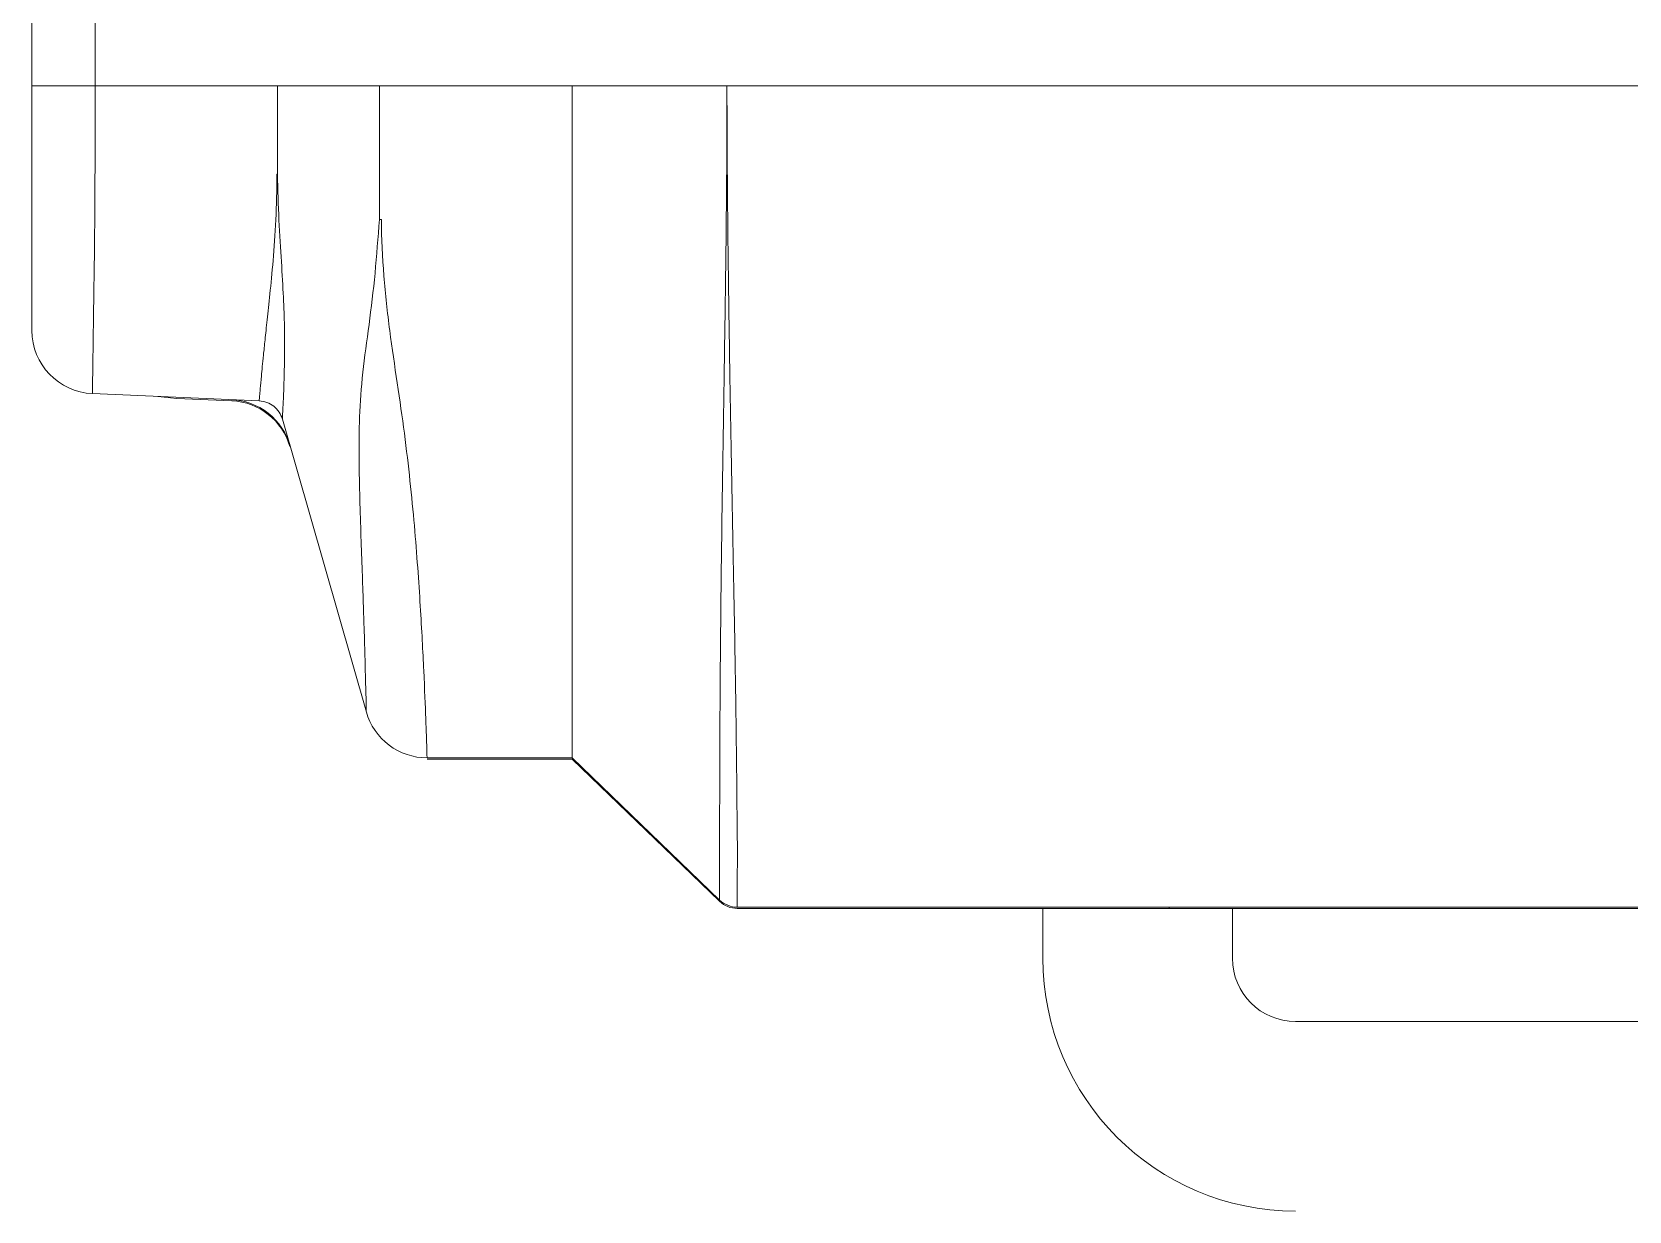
# Model space of a CAD drawing. Extents: x 222 to 1672, y 144 to 807.
# Drawn here: x 1401.44 to 1414.08, y 371.67 to 381 of the extents above; entities that cross this region are included whole.
import ezdxf

# ---------------------------------------------------------------- set-up
doc = ezdxf.new("R2010")
doc.units = 0
doc.header["$LTSCALE"] = 2
doc.header["$MEASUREMENT"] = 0
doc.layers.get('0').update_dxf_attribs({"linetype": 'CONTINUOUS'})

msp = doc.modelspace()

# ---------------------------------------------------------------- linework, layer by layer
at = {"linetype": 'Continuous', "lineweight": 5}
for p, q in [((1401.44191, 380.57686), (1401.44191, 476.57686)), ((1401.94191, 476.57686), (1401.94191, 380.57686)), ((1401.94191, 380.57686), (1401.44191, 380.57686)), ((1401.94191, 380.57686), (1403.38381, 380.57686)), ((1404.19191, 380.57686), (1403.38381, 380.57686)), ((1405.71813, 380.57686), (1404.19191, 380.57686)), ((1406.94191, 380.57686), (1405.71813, 380.57686)), ((1422.94191, 380.57686), (1406.94191, 380.57686)), ((1403.38041, 379.87629), (1403.38381, 379.87627)), ((1404.19191, 379.51797), (1404.20755, 379.51788)), ((1403.23997, 378.08312), (1401.9201, 378.14075)), ((1402.43929, 378.11808), (1402.58957, 378.10199)), ((1402.58957, 378.10199), (1403.0242, 378.08302)), ((1404.08806, 375.62084), (1403.42349, 377.93844)), ((1405.71813, 375.25866), (1404.56869, 375.25866)), ((1404.56869, 375.24913), (1405.71813, 375.24913)), ((1406.88378, 374.13299), (1405.71813, 375.25866)), ((1405.71813, 375.24913), (1406.88378, 374.12347)), ((1422.86111, 374.07686), (1407.02272, 374.07686)), ((1407.02272, 374.06733), (1410.44191, 374.06733)), ((1409.44191, 374.06733), (1409.44191, 373.67256)), ((1410.44191, 374.06733), (1410.44191, 374.07686)), ((1410.44191, 374.06733), (1419.44191, 374.06733)), ((1410.94191, 373.67256), (1410.94191, 374.06733)), ((1418.44191, 373.17256), (1411.44191, 373.17256))]:
    msp.add_line(p, q, dxfattribs=at)
for centre, radius, start, end in [((1401.94191, 378.64027), 0.5, 180, 267.5), ((1403.00239, 377.58349), 0.5, 16, 87.5), ((1407.02272, 374.26733), 0.2, 226, 270), ((1411.44191, 373.67257), 2, 180, 270), ((1411.44191, 373.67257), 0.5, 180, 270)]:
    msp.add_arc(centre, radius, start, end, dxfattribs=at)
for points, knots in [([(1401.44191, 378.64027), (1401.44191, 378.64027), (1401.44191, 378.64995), (1401.44191, 378.70481), (1401.44191, 378.74859), (1401.44191, 378.87479), (1401.44191, 378.92731), (1401.44191, 379.03528), (1401.44191, 379.07613), (1401.44191, 379.17291), (1401.44191, 379.22924), (1401.44191, 379.36377), (1401.44191, 379.44393), (1401.44191, 379.63166), (1401.44191, 379.74142), (1401.44191, 379.97052), (1401.44191, 380.09073), (1401.44191, 380.33309), (1401.44191, 380.45484), (1401.44191, 380.57686)], [0, 0, 0, 0, 0.25, 0.25, 0.5, 0.5, 0.625, 0.625, 0.6875, 0.6875, 0.75, 0.75, 0.8125, 0.8125, 0.875, 0.875, 0.9375, 0.9375, 1, 1, 1, 1]), ([(1401.94191, 380.57686), (1401.94191, 380.30051), (1401.94166, 380.02005), (1401.93967, 379.62603), (1401.9387, 379.49731), (1401.93639, 379.26314), (1401.93506, 379.15707), (1401.93127, 378.87431), (1401.92919, 378.73975), (1401.9261, 378.53237), (1401.92499, 378.45813), (1401.92235, 378.28225), (1401.92145, 378.22489), (1401.92031, 378.15285), (1401.9201, 378.14075), (1401.9201, 378.14075)], [0, 0, 0, 0, 0.125, 0.125, 0.1875, 0.1875, 0.25, 0.25, 0.375, 0.375, 0.5, 0.5, 0.75, 0.75, 1, 1, 1, 1]), ([(1403.38381, 379.87627), (1403.38381, 379.9702), (1403.38381, 380.20299), (1403.38381, 380.43813), (1403.38381, 380.57686)], [0.894127815, 0.894127815, 0.894127815, 0.894127815, 0.9375, 1, 1, 1, 1]), ([(1406.88378, 374.13299), (1406.88378, 374.13388), (1406.88376, 374.13564), (1406.88367, 374.15077), (1406.88348, 374.1762), (1406.88333, 374.21354), (1406.88279, 374.25799), (1406.88343, 374.32832), (1406.88431, 374.45787), (1406.88382, 374.74217), (1406.88451, 375.26423), (1406.88884, 376.04963), (1406.90047, 377.09526), (1406.91591, 378.06861), (1406.92917, 378.90033), (1406.93622, 379.4734), (1406.94092, 380.02277), (1406.94159, 380.39668), (1406.94191, 380.57686)], [0, 0, 0, 0, 0.02952148, 0.05904511, 0.08855028, 0.11802791, 0.14748184, 0.16649539, 0.22088304, 0.29391325, 0.39285928, 0.51131467, 0.61775545, 0.76241678, 0.82713473, 0.88249141, 0.94337408, 1, 1, 1, 1]), ([(1406.94191, 380.57686), (1406.94206, 380.45945), (1406.94237, 380.21721), (1406.94467, 379.84353), (1406.94862, 379.41346), (1406.95522, 378.90225), (1406.96712, 378.13162), (1406.98554, 377.15205), (1407.00284, 376.24078), (1407.01356, 375.59036), (1407.0188, 375.11575), (1407.02192, 374.76299), (1407.02485, 374.53405), (1407.02363, 374.33014), (1407.02319, 374.22209), (1407.02285, 374.16056), (1407.02281, 374.1415), (1407.02277, 374.1195), (1407.02274, 374.09802), (1407.02272, 374.0805), (1407.02272, 374.07815), (1407.02272, 374.07686)], [0, 0, 0, 0, 0.03665758, 0.07563307, 0.11672255, 0.17117676, 0.23597611, 0.36011116, 0.4861572, 0.54883192, 0.61370832, 0.69629979, 0.74184824, 0.77558872, 0.87075785, 0.87946032, 0.89286953, 0.91122511, 0.93486854, 0.96426016, 1, 1, 1, 1]), ([(1403.23997, 378.08312), (1403.23997, 378.08312), (1403.24074, 378.09345), (1403.24595, 378.15102), (1403.24985, 378.19698), (1403.26208, 378.32434), (1403.26707, 378.37668), (1403.27759, 378.48155), (1403.28172, 378.52097), (1403.29151, 378.61263), (1403.29703, 378.66505), (1403.30966, 378.78468), (1403.31688, 378.85215), (1403.33287, 379.00853), (1403.34206, 379.0971), (1403.35809, 379.29221), (1403.36463, 379.4009), (1403.37754, 379.63074), (1403.3799, 379.7524), (1403.38041, 379.87629)], [0, 0, 0, 0, 0.25, 0.25, 0.5, 0.5, 0.625, 0.625, 0.6875, 0.6875, 0.75, 0.75, 0.8125, 0.8125, 0.875, 0.875, 0.9375, 0.9375, 1, 1, 1, 1]), ([(1403.38381, 379.87627), (1403.3872, 379.75175), (1403.39228, 379.62979), (1403.4012, 379.39756), (1403.40935, 379.28681), (1403.42218, 379.08355), (1403.4275, 378.98916), (1403.4358, 378.81895), (1403.43838, 378.74371), (1403.44139, 378.60892), (1403.44182, 378.54903), (1403.4413, 378.44377), (1403.44055, 378.39829), (1403.43818, 378.27719), (1403.43611, 378.21656), (1403.43024, 378.06923), (1403.42754, 378.01606), (1403.42406, 377.95011), (1403.42349, 377.93844), (1403.42349, 377.93844)], [0, 0, 0, 0, 0.0625, 0.0625, 0.125, 0.125, 0.1875, 0.1875, 0.25, 0.25, 0.3125, 0.3125, 0.375, 0.375, 0.5, 0.5, 0.75, 0.75, 1, 1, 1, 1]), ([(1404.08806, 375.62084), (1404.08806, 375.62084), (1404.08752, 375.64605), (1404.08528, 375.74387), (1404.08354, 375.81619), (1404.0784, 376.00645), (1404.07506, 376.12559), (1404.06661, 376.40179), (1404.0614, 376.5592), (1404.04927, 376.90957), (1404.04209, 377.10345), (1404.03104, 377.51319), (1404.02614, 377.72942), (1404.03906, 378.07063), (1404.04747, 378.18784), (1404.07384, 378.43063), (1404.09163, 378.55594), (1404.12671, 378.8181), (1404.14355, 378.95448), (1404.17034, 379.23292), (1404.17951, 379.37553), (1404.19191, 379.51802)], [0, 0, 0, 0, 0.125, 0.125, 0.25, 0.25, 0.375, 0.375, 0.5, 0.5, 0.625, 0.625, 0.75, 0.75, 0.8125, 0.8125, 0.875, 0.875, 0.9375, 0.9375, 1, 1, 1, 1]), ([(1404.20755, 379.51788), (1404.20674, 379.36752), (1404.21521, 379.2186), (1404.23837, 378.92544), (1404.25453, 378.78173), (1404.3104, 378.35837), (1404.35519, 378.08482), (1404.4225, 377.56891), (1404.44783, 377.32515), (1404.48808, 376.86699), (1404.50312, 376.65212), (1404.52673, 376.26896), (1404.53542, 376.09829), (1404.54926, 375.79924), (1404.5544, 375.67091), (1404.56211, 375.467), (1404.56465, 375.3898), (1404.56793, 375.28542), (1404.56869, 375.25865), (1404.56869, 375.25865)], [0, 0, 0, 0, 0.0625, 0.0625, 0.125, 0.125, 0.25, 0.25, 0.375, 0.375, 0.5, 0.5, 0.625, 0.625, 0.75, 0.75, 0.875, 0.875, 1, 1, 1, 1]), ([(1403.48302, 377.73084), (1403.45618, 377.82444), (1403.39636, 377.91912), (1403.22752, 378.05223), (1403.12148, 378.0883), (1403.0242, 378.09254)], [0, 0, 0, 0, 0.5, 0.5, 1, 1, 1, 1]), ([(1403.23997, 378.08312), (1403.28152, 378.08131), (1403.32239, 378.06613), (1403.38773, 378.01462), (1403.41203, 377.97843), (1403.42349, 377.93844)], [0, 0, 0, 0, 0.5, 0.5, 1, 1, 1, 1]), ([(1405.71813, 375.25865), (1405.71813, 375.25865), (1405.71813, 375.37794), (1405.71813, 375.81793), (1405.71813, 376.33079), (1405.71813, 376.94339), (1405.71813, 377.50665), (1405.71813, 377.91776)], [0, 0, 0, 0, 0.170475924, 0.340951848, 0.42618981, 0.511427772, 0.681903696, 0.681903696, 0.681903696, 0.681903696]), ([(1404.08806, 375.62084), (1404.11772, 375.51738), (1404.18182, 375.42411), (1404.35374, 375.29456), (1404.46106, 375.25865), (1404.56869, 375.25865)], [0, 0, 0, 0, 0.5, 0.5, 1, 1, 1, 1])]:
    msp.add_open_spline(points, degree=3, knots=knots, dxfattribs=at)
for points in [[(1404.19191, 379.51797), (1404.19191, 379.8662), (1404.19191, 380.22152), (1404.19191, 380.57686)], [(1405.71813, 377.91776), (1405.71813, 378.10953), (1405.71813, 378.51343), (1405.71813, 379.1705), (1405.71813, 379.86439), (1405.71813, 380.33951), (1405.71813, 380.57686)], [(1407.02272, 374.07686), (1406.97277, 374.07686), (1406.91971, 374.0983), (1406.88378, 374.13299)]]:
    msp.add_open_spline(points, degree=3, dxfattribs=at)

doc.saveas('drawing.dxf')
